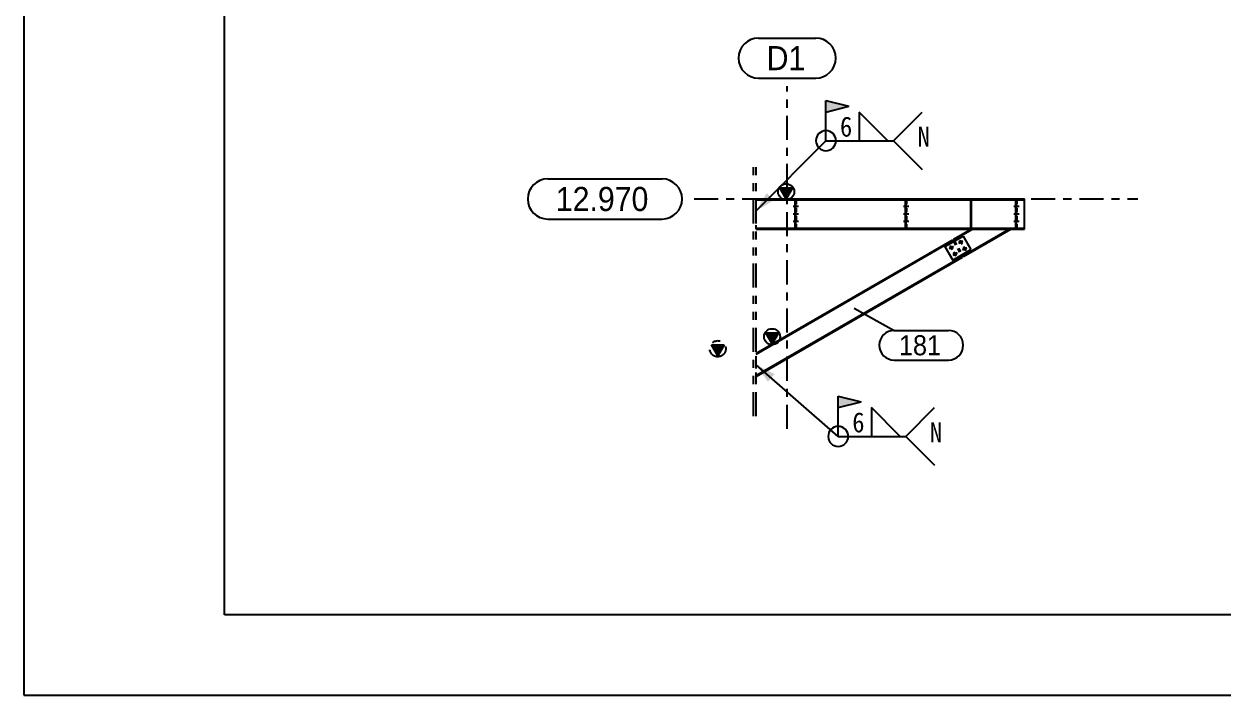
# Model space of a CAD drawing. Header units: millimetres. Extents: x 0 to 594, y 0 to 420.
# Drawn here: x 0 to 149.4, y 0 to 83.5 of the extents above; entities that cross this region are included whole.
import ezdxf

# ---------------------------------------------------------------- set-up
doc = ezdxf.new("R2010")
doc.units = ezdxf.units.MM
doc.header["$MEASUREMENT"] = 0
for name, pattern in [('XKITLINE00', [0]), ('XKITLINE02', [4, 2, -2]), ('XKITLINE03', [6, 3, -1, 1, -1]), ('XKITLINE04', [3, 0.5, -0.5, 0.5, -0.5, 0.5, -0.5]), ('XKITLINE05', [8, 3, -1, 1, -1, 1, -1])]:
    doc.linetypes.add(name, pattern=pattern)
for name, color, linetype in [('grid', 7, 'Continuous'), ('mark', 7, 'Continuous'), ('part1', 7, 'Continuous'), ('weld', 7, 'Continuous')]:
    doc.layers.add(name, color=color, linetype=linetype)
doc.styles.add('STYLE_1', font='arial.ttf', dxfattribs={"height": 0.2})
doc.styles.add('STYLE_4', font='仿宋_GB2312_3.ttf', dxfattribs={"height": 0.2})

# ---------------------------------------------------------------- blocks, each defined once
blk = doc.blocks.new('*D0')
at = {"color": 1, "linetype": 'XKITLINE00'}
for p, q in [((0, 420), (0, 0)), ((0, 0), (594, 0))]:
    blk.add_line(p, q, dxfattribs=at)
at = {"color": 0, "linetype": 'XKITLINE00'}
for p, q in [((25, 10), (25, 410)), ((584, 10), (25, 10))]:
    blk.add_line(p, q, dxfattribs=at)
blk = doc.blocks.new('*D4250')
at = {"layer": 'mark', "color": 1, "linetype": 'XKITLINE00'}
for p, q in [((1269.87, 1587.32), (1274.86, 1584.55)), ((1274.86, 1584.55), (1281.62, 1584.55)), ((1274.86, 1584.55), (1274.86, 1584.55)), ((1274.86, 1580.85), (1281.62, 1580.85))]:
    blk.add_line(p, q, dxfattribs=at)
for centre, start, end in [((1274.86, 1582.7), 90, -90), ((1281.62, 1582.7), -90, 90)]:
    blk.add_arc(centre, 1.85, start, end, dxfattribs=at)
at = {"layer": 'mark', "color": 1, "style": 'STYLE_1', "width": 0.9}
blk.add_text('181', height=2.5, dxfattribs=at).set_placement((1275.46, 1581.45))
blk = doc.blocks.new('*D4251')
at = {"layer": 'weld', "color": 1, "linetype": 'XKITLINE00'}
for p, q in [((1267.89, 1571.35), (1257.65, 1580.27)), ((1267.89, 1571.35), (1267.89, 1576.35)), ((1267.89, 1576.35), (1270.75, 1575.64)), ((1267.89, 1574.93), (1270.75, 1575.64)), ((1275.6, 1571.35), (1272.02, 1574.93)), ((1272.02, 1574.93), (1272.02, 1571.35)), ((1276.31, 1571.35), (1279.88, 1574.93)), ((1267.89, 1571.35), (1276.31, 1571.35)), ((1272.02, 1571.35), (1275.6, 1571.35)), ((1276.31, 1571.35), (1279.88, 1567.78))]:
    blk.add_line(p, q, dxfattribs=at)
for start, end in [(90, -90), (-90, 90)]:
    blk.add_arc((1267.89, 1571.35), 1.25, start, end, dxfattribs=at)
at = {"layer": 'weld', "color": 1}
for points in [[(1257.65, 1580.27), (1259.95, 1579.1), (1257.65, 1580.27), (1259.13, 1578.16)], [(1267.89, 1574.93), (1267.89, 1576.35), (1267.89, 1574.93), (1270.75, 1575.64)]]:
    blk.add_solid(points, dxfattribs=at)
at = {"layer": 'weld', "color": 1, "style": 'STYLE_4', "width": 0.9}
for s, p in [('6', (1269.64, 1571.85)), ('N', (1279.31, 1570.6))]:
    blk.add_text(s, height=2.5, dxfattribs=at).set_placement(p)
blk = doc.blocks.new('*D4252')
at = {"layer": 'weld', "color": 1, "linetype": 'XKITLINE00'}
for p, q in [((1266.36, 1608.17), (1266.36, 1613.17)), ((1266.36, 1613.17), (1269.22, 1612.45)), ((1266.36, 1611.74), (1269.22, 1612.45)), ((1274.06, 1608.17), (1270.49, 1611.74)), ((1270.49, 1611.74), (1270.49, 1608.17)), ((1274.78, 1608.17), (1278.35, 1611.74)), ((1266.36, 1608.17), (1257.65, 1599.42)), ((1266.36, 1608.17), (1274.78, 1608.17)), ((1270.49, 1608.17), (1274.06, 1608.17)), ((1274.78, 1608.17), (1278.35, 1604.6))]:
    blk.add_line(p, q, dxfattribs=at)
for start, end in [(90, -90), (-90, 90)]:
    blk.add_arc((1266.36, 1608.17), 1.25, start, end, dxfattribs=at)
at = {"layer": 'weld', "color": 1}
for points in [[(1266.36, 1611.74), (1266.36, 1613.17), (1266.36, 1611.74), (1269.22, 1612.45)], [(1257.65, 1599.42), (1258.97, 1601.63), (1257.65, 1599.42), (1259.86, 1600.75)]]:
    blk.add_solid(points, dxfattribs=at)
at = {"layer": 'weld', "color": 1, "style": 'STYLE_4', "width": 0.9}
for s, p in [('6', (1268.11, 1608.67)), ('N', (1277.78, 1607.42))]:
    blk.add_text(s, height=2.5, dxfattribs=at).set_placement(p)
blk = doc.blocks.new('*D4253')
at = {"layer": 'grid', "color": 4, "linetype": 'XKITLINE00'}
for p, q in [((1231.7, 1603.41), (1245.94, 1603.41)), ((1231.7, 1598.41), (1245.94, 1598.41))]:
    blk.add_line(p, q, dxfattribs=at)
at = {"layer": 'grid', "color": 4, "linetype": 'XKITLINE03'}
blk.add_line((1249.94, 1600.91), (1305.24, 1600.91), dxfattribs=at)
at = {"layer": 'grid', "color": 4, "linetype": 'XKITLINE00'}
for centre, start, end in [((1231.7, 1600.91), 90, -90), ((1245.94, 1600.91), -90, 90)]:
    blk.add_arc(centre, 2.5, start, end, dxfattribs=at)
at = {"layer": 'grid', "color": 4, "style": 'STYLE_1', "width": 0.9}
blk.add_text('12.970', height=3, dxfattribs=at).set_placement((1232.7, 1599.41))
blk = doc.blocks.new('*D4254')
at = {"layer": 'grid', "color": 4, "linetype": 'XKITLINE00'}
for p, q in [((1257.97, 1620.95), (1265.09, 1620.95)), ((1257.97, 1615.95), (1265.09, 1615.95))]:
    blk.add_line(p, q, dxfattribs=at)
at = {"layer": 'grid', "color": 4, "linetype": 'XKITLINE03'}
blk.add_line((1261.53, 1572.28), (1261.53, 1614.95), dxfattribs=at)
at = {"layer": 'grid', "color": 4, "linetype": 'XKITLINE00'}
for centre, start, end in [((1257.97, 1618.45), 90, -90), ((1265.09, 1618.45), -90, 90)]:
    blk.add_arc(centre, 2.5, start, end, dxfattribs=at)
at = {"layer": 'grid', "color": 4, "style": 'STYLE_1', "width": 0.9}
blk.add_text('D1', height=3, dxfattribs=at).set_placement((1258.97, 1616.95))
blk = doc.blocks.new('*D4255')
at = {"layer": 'part1', "color": 6, "linetype": 'XKITLINE05'}
for p, q in [((1257.34, 1573.87), (1257.34, 1604.95)), ((1257.65, 1573.87), (1257.65, 1604.95)), ((1252.88, 1581.37), (1252.08, 1582.77)), ((1252.08, 1582.77), (1253.68, 1582.77)), ((1253.68, 1582.77), (1252.88, 1581.37))]:
    blk.add_line(p, q, dxfattribs=at)
blk.add_circle((1252.88, 1582.27), 1, dxfattribs=at)
at = {"layer": 'part1', "color": 6}
blk.add_solid([(1252.08, 1582.77), (1253.68, 1582.77), (1252.08, 1582.77), (1252.88, 1581.37)], dxfattribs=at)
blk = doc.blocks.new('*D4256')
at = {"layer": 'part1', "color": 0, "linetype": 'XKITLINE00'}
for p, q in [((1284.41, 1600.79), (1284.51, 1600.79)), ((1284.41, 1597.27), (1284.41, 1600.79)), ((1284.51, 1597.27), (1284.51, 1600.79)), ((1284.41, 1597.27), (1284.51, 1597.27))]:
    blk.add_line(p, q, dxfattribs=at)
at = {"layer": 'part1', "color": 2, "linetype": 'XKITLINE04'}
for p, q in [((1284.41, 1600.54), (1284.51, 1600.54)), ((1284.41, 1597.52), (1284.51, 1597.52))]:
    blk.add_line(p, q, dxfattribs=at)
blk = doc.blocks.new('*D4257')
at = {"layer": 'part1', "color": 2, "linetype": 'XKITLINE04'}
for p, q in [((1284.41, 1597.27), (1284.41, 1600.79)), ((1284.41, 1600.79), (1284.51, 1600.79)), ((1284.41, 1600.54), (1284.51, 1600.54)), ((1284.51, 1597.27), (1284.51, 1600.79)), ((1284.41, 1597.52), (1284.51, 1597.52)), ((1284.41, 1597.27), (1284.51, 1597.27))]:
    blk.add_line(p, q, dxfattribs=at)
blk = doc.blocks.new('*D4258')
at = {"layer": 'part1', "color": 0, "linetype": 'XKITLINE00'}
for p, q in [((1282.24, 1595.01), (1281.72, 1594.71)), ((1282.13, 1594.6), (1281.83, 1595.12)), ((1282.71, 1594.19), (1282.19, 1593.89)), ((1282.6, 1593.78), (1282.3, 1594.3))]:
    blk.add_line(p, q, dxfattribs=at)
for centre in [(1281.98, 1594.86), (1282.45, 1594.04)]:
    blk.add_circle(centre, 0.15, dxfattribs=at)
blk = doc.blocks.new('*D4259')
at = {"layer": 'part1', "color": 0, "linetype": 'XKITLINE00'}
for p, q in [((1282.91, 1595.39), (1283.43, 1595.69)), ((1283.02, 1595.8), (1283.32, 1595.28)), ((1283.38, 1594.58), (1283.9, 1594.88)), ((1283.49, 1594.99), (1283.79, 1594.47))]:
    blk.add_line(p, q, dxfattribs=at)
for centre in [(1283.17, 1595.54), (1283.64, 1594.73)]:
    blk.add_circle(centre, 0.15, dxfattribs=at)
blk = doc.blocks.new('*D4260')
at = {"layer": 'part1', "color": 0, "linetype": 'XKITLINE00'}
for p, q in [((1281.19, 1594.98), (1283.46, 1596.29)), ((1283.46, 1596.29), (1284.43, 1594.61)), ((1281.19, 1594.98), (1282.16, 1593.3)), ((1282.16, 1593.3), (1284.43, 1594.61))]:
    blk.add_line(p, q, dxfattribs=at)
blk = doc.blocks.new('*D4261')
at = {"layer": 'part1', "color": 2, "linetype": 'XKITLINE04'}
for p, q in [((1281.19, 1594.98), (1283.46, 1596.29)), ((1283.46, 1596.29), (1284.43, 1594.61)), ((1281.19, 1594.98), (1282.16, 1593.3)), ((1282.16, 1593.3), (1284.43, 1594.61))]:
    blk.add_line(p, q, dxfattribs=at)
blk = doc.blocks.new('*D4262')
at = {"layer": 'part1', "color": 0, "linetype": 'XKITLINE00'}
for p, q in [((1282.24, 1595.91), (1284.41, 1597.16)), ((1282.24, 1595.91), (1282.38, 1595.66)), ((1282.29, 1595.82), (1284.61, 1597.16)), ((1283.44, 1593.83), (1289.21, 1597.16)), ((1283.49, 1593.74), (1289.41, 1597.16)), ((1283.35, 1593.99), (1283.49, 1593.74))]:
    blk.add_line(p, q, dxfattribs=at)
at = {"layer": 'part1', "color": 2, "linetype": 'XKITLINE04'}
for p, q in [((1284.41, 1597.16), (1289.41, 1597.16)), ((1282.38, 1595.66), (1283.49, 1593.74))]:
    blk.add_line(p, q, dxfattribs=at)
blk = doc.blocks.new('*D4263')
at = {"layer": 'part1', "color": 0, "linetype": 'XKITLINE00'}
for p, q in [((1257.65, 1581.71), (1282.13, 1595.84)), ((1257.65, 1581.6), (1282.18, 1595.76)), ((1282.13, 1595.84), (1282.27, 1595.6)), ((1257.65, 1578.94), (1283.33, 1593.77)), ((1257.65, 1578.82), (1283.38, 1593.68)), ((1283.24, 1593.92), (1283.38, 1593.68)), ((1259.65, 1582.86), (1258.85, 1584.26)), ((1258.85, 1584.26), (1260.45, 1584.26)), ((1260.45, 1584.26), (1259.65, 1582.86))]:
    blk.add_line(p, q, dxfattribs=at)
at = {"layer": 'part1', "color": 2, "linetype": 'XKITLINE04'}
for p, q in [((1282.27, 1595.6), (1283.24, 1593.92)), ((1257.65, 1578.82), (1257.65, 1581.71))]:
    blk.add_line(p, q, dxfattribs=at)
at = {"layer": 'part1', "color": 0, "linetype": 'XKITLINE00'}
blk.add_circle((1259.65, 1583.76), 1, dxfattribs=at)
at = {"layer": 'part1', "color": 0}
blk.add_solid([(1258.85, 1584.26), (1260.45, 1584.26), (1258.85, 1584.26), (1259.65, 1582.86)], dxfattribs=at)
blk = doc.blocks.new('*D4264')
at = {"layer": 'part1', "color": 0, "linetype": 'XKITLINE00'}
for p, q in [((1262.51, 1597.27), (1262.51, 1600.79)), ((1262.51, 1600.79), (1262.61, 1600.79)), ((1262.61, 1597.27), (1262.61, 1600.79)), ((1262.51, 1597.27), (1262.61, 1597.27))]:
    blk.add_line(p, q, dxfattribs=at)
at = {"layer": 'part1', "color": 2, "linetype": 'XKITLINE04'}
for p, q in [((1262.51, 1600.61), (1262.61, 1600.61)), ((1262.51, 1597.46), (1262.61, 1597.46))]:
    blk.add_line(p, q, dxfattribs=at)
blk = doc.blocks.new('*D4265')
at = {"layer": 'part1', "color": 2, "linetype": 'XKITLINE04'}
for p, q in [((1262.51, 1600.61), (1262.51, 1600.79)), ((1262.51, 1600.79), (1262.61, 1600.79)), ((1262.51, 1600.66), (1262.61, 1600.66)), ((1262.51, 1597.27), (1262.51, 1600.61)), ((1262.51, 1600.6), (1262.51, 1600.61)), ((1262.51, 1600.61), (1262.61, 1600.61)), ((1262.51, 1600.59), (1262.51, 1600.6)), ((1262.51, 1600.59), (1262.61, 1600.59)), ((1262.51, 1597.47), (1262.51, 1600.59)), ((1262.51, 1600.59), (1262.61, 1600.59)), ((1262.61, 1600.61), (1262.61, 1600.79)), ((1262.61, 1597.27), (1262.61, 1600.61)), ((1262.61, 1600.6), (1262.61, 1600.61)), ((1262.61, 1600.59), (1262.61, 1600.6)), ((1262.61, 1597.47), (1262.61, 1600.59)), ((1262.51, 1597.47), (1262.61, 1597.47)), ((1262.51, 1597.47), (1262.61, 1597.47)), ((1262.51, 1597.46), (1262.61, 1597.46)), ((1262.51, 1597.41), (1262.61, 1597.41)), ((1262.51, 1597.27), (1262.61, 1597.27))]:
    blk.add_line(p, q, dxfattribs=at)
blk = doc.blocks.new('*D4266')
at = {"layer": 'part1', "color": 0, "linetype": 'XKITLINE00'}
for p, q in [((1276.26, 1597.27), (1276.26, 1600.79)), ((1276.26, 1600.79), (1276.36, 1600.79)), ((1276.36, 1597.27), (1276.36, 1600.79)), ((1276.26, 1597.27), (1276.36, 1597.27))]:
    blk.add_line(p, q, dxfattribs=at)
at = {"layer": 'part1', "color": 2, "linetype": 'XKITLINE04'}
for p, q in [((1276.26, 1600.61), (1276.36, 1600.61)), ((1276.26, 1597.46), (1276.36, 1597.46))]:
    blk.add_line(p, q, dxfattribs=at)
blk = doc.blocks.new('*D4267')
at = {"layer": 'part1', "color": 2, "linetype": 'XKITLINE04'}
for p, q in [((1276.26, 1600.61), (1276.26, 1600.79)), ((1276.26, 1600.79), (1276.36, 1600.79)), ((1276.26, 1600.66), (1276.36, 1600.66)), ((1276.26, 1597.27), (1276.26, 1600.61)), ((1276.26, 1600.6), (1276.26, 1600.61)), ((1276.26, 1600.61), (1276.36, 1600.61)), ((1276.26, 1600.59), (1276.26, 1600.6)), ((1276.26, 1600.59), (1276.36, 1600.59)), ((1276.26, 1597.47), (1276.26, 1600.59)), ((1276.26, 1600.59), (1276.36, 1600.59)), ((1276.36, 1600.61), (1276.36, 1600.79)), ((1276.36, 1597.27), (1276.36, 1600.61)), ((1276.36, 1600.6), (1276.36, 1600.61)), ((1276.36, 1600.59), (1276.36, 1600.6)), ((1276.36, 1597.47), (1276.36, 1600.59)), ((1276.26, 1597.47), (1276.36, 1597.47)), ((1276.26, 1597.47), (1276.36, 1597.47)), ((1276.26, 1597.46), (1276.36, 1597.46)), ((1276.26, 1597.41), (1276.36, 1597.41)), ((1276.26, 1597.27), (1276.36, 1597.27))]:
    blk.add_line(p, q, dxfattribs=at)
blk = doc.blocks.new('*D4268')
at = {"layer": 'part1', "color": 0, "linetype": 'XKITLINE00'}
for p, q in [((1290.01, 1597.27), (1290.01, 1600.79)), ((1290.01, 1600.79), (1290.11, 1600.79)), ((1290.11, 1597.27), (1290.11, 1600.79)), ((1290.01, 1597.27), (1290.11, 1597.27))]:
    blk.add_line(p, q, dxfattribs=at)
at = {"layer": 'part1', "color": 2, "linetype": 'XKITLINE04'}
for p, q in [((1290.01, 1600.61), (1290.11, 1600.61)), ((1290.01, 1597.46), (1290.11, 1597.46))]:
    blk.add_line(p, q, dxfattribs=at)
blk = doc.blocks.new('*D4269')
at = {"layer": 'part1', "color": 2, "linetype": 'XKITLINE04'}
for p, q in [((1290.01, 1600.61), (1290.01, 1600.79)), ((1290.01, 1600.79), (1290.11, 1600.79)), ((1290.01, 1600.66), (1290.11, 1600.66)), ((1290.01, 1597.27), (1290.01, 1600.61)), ((1290.01, 1600.6), (1290.01, 1600.61)), ((1290.01, 1600.61), (1290.11, 1600.61)), ((1290.01, 1600.59), (1290.01, 1600.6)), ((1290.01, 1600.59), (1290.11, 1600.59)), ((1290.01, 1597.47), (1290.01, 1600.59)), ((1290.01, 1600.59), (1290.11, 1600.59)), ((1290.11, 1600.61), (1290.11, 1600.79)), ((1290.11, 1597.27), (1290.11, 1600.61)), ((1290.11, 1600.6), (1290.11, 1600.61)), ((1290.11, 1600.59), (1290.11, 1600.6)), ((1290.11, 1597.47), (1290.11, 1600.59)), ((1290.01, 1597.47), (1290.11, 1597.47)), ((1290.01, 1597.47), (1290.11, 1597.47)), ((1290.01, 1597.46), (1290.11, 1597.46)), ((1290.01, 1597.41), (1290.11, 1597.41)), ((1290.01, 1597.27), (1290.11, 1597.27))]:
    blk.add_line(p, q, dxfattribs=at)
blk = doc.blocks.new('*D4270')
at = {"layer": 'part1', "color": 0, "linetype": 'XKITLINE00'}
for p, q in [((1261.4, 1600.91), (1260.6, 1602.31)), ((1260.6, 1602.31), (1262.2, 1602.31)), ((1262.2, 1602.31), (1261.4, 1600.91)), ((1257.65, 1600.91), (1291.09, 1600.91)), ((1257.65, 1600.79), (1291.09, 1600.79)), ((1291.09, 1597.16), (1291.09, 1600.91)), ((1257.65, 1597.27), (1291.09, 1597.27)), ((1257.65, 1597.16), (1291.09, 1597.16))]:
    blk.add_line(p, q, dxfattribs=at)
at = {"layer": 'part1', "color": 2, "linetype": 'XKITLINE04'}
blk.add_line((1257.65, 1597.16), (1257.65, 1600.91), dxfattribs=at)
at = {"layer": 'part1', "color": 0, "linetype": 'XKITLINE00'}
blk.add_circle((1261.4, 1601.81), 1, dxfattribs=at)
at = {"layer": 'part1', "color": 0}
blk.add_solid([(1260.6, 1602.31), (1262.2, 1602.31), (1260.6, 1602.31), (1261.4, 1600.91)], dxfattribs=at)
blk = doc.blocks.new('*D4271')
at = {"layer": 'part1', "color": 2, "linetype": 'XKITLINE04'}
for p, q in [((1289.22, 1600.91), (1291.09, 1600.91)), ((1289.22, 1600.79), (1289.22, 1600.91)), ((1289.22, 1600.79), (1290.11, 1600.79)), ((1290.11, 1597.27), (1290.11, 1600.79)), ((1290.19, 1597.27), (1290.19, 1600.79)), ((1290.19, 1600.79), (1291.09, 1600.79)), ((1291.09, 1600.79), (1291.09, 1600.91)), ((1289.22, 1597.27), (1290.11, 1597.27)), ((1289.22, 1597.16), (1289.22, 1597.27)), ((1290.19, 1597.27), (1291.09, 1597.27)), ((1291.09, 1597.16), (1291.09, 1597.27)), ((1289.22, 1597.16), (1291.09, 1597.16))]:
    blk.add_line(p, q, dxfattribs=at)
blk = doc.blocks.new('*D4272')
at = {"layer": 'part1', "color": 2, "linetype": 'XKITLINE04'}
for p, q in [((1275.47, 1600.91), (1277.34, 1600.91)), ((1275.47, 1600.79), (1275.47, 1600.91)), ((1275.47, 1600.79), (1276.36, 1600.79)), ((1276.36, 1597.27), (1276.36, 1600.79)), ((1276.44, 1597.27), (1276.44, 1600.79)), ((1276.44, 1600.79), (1277.34, 1600.79)), ((1277.34, 1600.79), (1277.34, 1600.91)), ((1275.47, 1597.27), (1276.36, 1597.27)), ((1275.47, 1597.16), (1275.47, 1597.27)), ((1276.44, 1597.27), (1277.34, 1597.27)), ((1277.34, 1597.16), (1277.34, 1597.27)), ((1275.47, 1597.16), (1277.34, 1597.16))]:
    blk.add_line(p, q, dxfattribs=at)
blk = doc.blocks.new('*D4273')
at = {"layer": 'part1', "color": 2, "linetype": 'XKITLINE04'}
for p, q in [((1261.72, 1600.91), (1263.59, 1600.91)), ((1261.72, 1600.79), (1261.72, 1600.91)), ((1261.72, 1600.79), (1262.61, 1600.79)), ((1262.61, 1597.27), (1262.61, 1600.79)), ((1262.69, 1597.27), (1262.69, 1600.79)), ((1262.69, 1600.79), (1263.59, 1600.79)), ((1263.59, 1600.79), (1263.59, 1600.91)), ((1261.72, 1597.27), (1262.61, 1597.27)), ((1261.72, 1597.16), (1261.72, 1597.27)), ((1262.69, 1597.27), (1263.59, 1597.27)), ((1263.59, 1597.16), (1263.59, 1597.27)), ((1261.72, 1597.16), (1263.59, 1597.16))]:
    blk.add_line(p, q, dxfattribs=at)
blk = doc.blocks.new('*D4274')
at = {"layer": 'part1', "color": 0, "linetype": 'XKITLINE02'}
for p, q in [((1262.92, 1599.97), (1262.29, 1599.97)), ((1262.92, 1599.03), (1262.29, 1599.03)), ((1262.92, 1598.09), (1262.29, 1598.09))]:
    blk.add_line(p, q, dxfattribs=at)
blk = doc.blocks.new('*D4275')
at = {"layer": 'part1', "color": 0, "linetype": 'XKITLINE02'}
for p, q in [((1276.67, 1599.97), (1276.04, 1599.97)), ((1276.67, 1599.03), (1276.04, 1599.03)), ((1276.67, 1598.09), (1276.04, 1598.09))]:
    blk.add_line(p, q, dxfattribs=at)
blk = doc.blocks.new('*D4276')
at = {"layer": 'part1', "color": 0, "linetype": 'XKITLINE02'}
for p, q in [((1290.42, 1599.97), (1289.79, 1599.97)), ((1290.42, 1599.03), (1289.79, 1599.03)), ((1290.42, 1598.09), (1289.79, 1598.09))]:
    blk.add_line(p, q, dxfattribs=at)

msp = doc.modelspace()

# ---------------------------------------------------------------- block references
msp.add_blockref('*D0', (0, 0))
at = {"layer": 'grid'}
for name in ['*D4254', '*D4253']:
    msp.add_blockref(name, (-1166.43, -1539.15), dxfattribs=at)
at = {"layer": 'mark'}
msp.add_blockref('*D4250', (-1166.43, -1539.15), dxfattribs=at)
at = {"layer": 'part1'}
for name in ['*D4255', '*D4270', '*D4273', '*D4264', '*D4265', '*D4272', '*D4266', '*D4267', '*D4256', '*D4257', '*D4271', '*D4268', '*D4269', '*D4274', '*D4275', '*D4276', '*D4260', '*D4261', '*D4262', '*D4263', '*D4258', '*D4259']:
    msp.add_blockref(name, (-1166.43, -1539.15), dxfattribs=at)
at = {"layer": 'weld'}
for name in ['*D4252', '*D4251']:
    msp.add_blockref(name, (-1166.43, -1539.15), dxfattribs=at)

doc.saveas('drawing.dxf')
